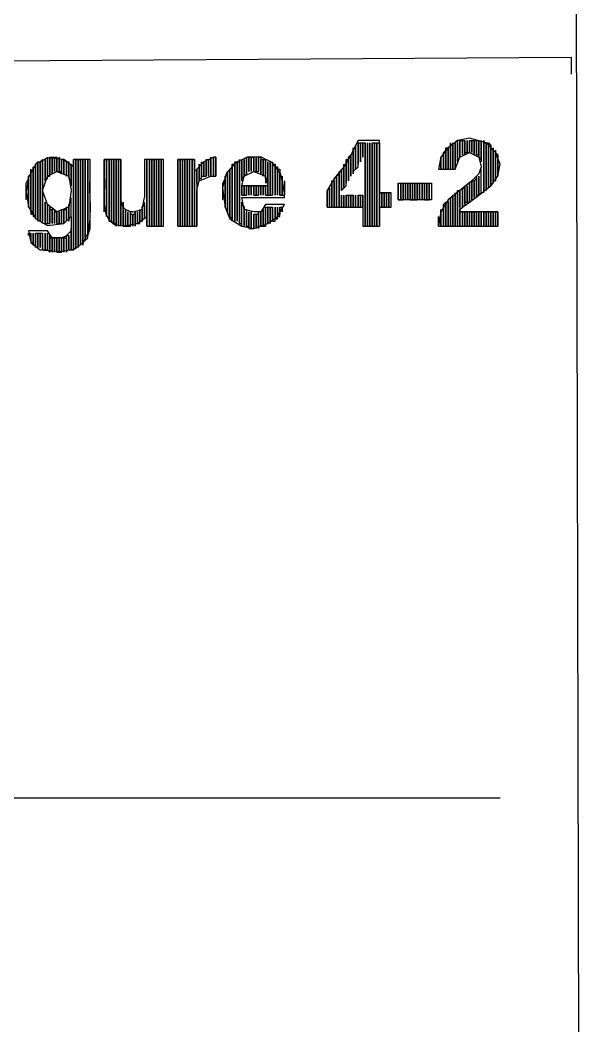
# Model space of a CAD drawing. Header units: metres. Extents: x 45 to 1207, y 17 to 774.
# Drawn here: x 1150 to 1206.7, y 118.8 to 220.5 of the extents above; entities that cross this region are included whole.
import ezdxf

# ---------------------------------------------------------------- set-up
doc = ezdxf.new("R2010")
doc.units = ezdxf.units.M

msp = doc.modelspace()

# ---------------------------------------------------------------- linework, layer by layer
for p, q in [((1206.72, 17.04), (1205.04, 773.04)), ((1206.72, 17.04), (1205.04, 773.04)), ((1205.76, 216.72), (936.72, 215.04)), ((1205.76, 216.72), (936.72, 215.04)), ((1205.76, 215.04), (1205.76, 216.72)), ((1195.44, 208.56), (1194.24, 208.32)), ((1197.12, 208.08), (1195.44, 208.56)), ((1184.16, 208.32), (1183.44, 206.88)), ((1183.68, 204.96), (1183.68, 207.6)), ((1183.68, 207.6), (1183.68, 205.2)), ((1183.92, 205.44), (1183.92, 207.84)), ((1183.92, 207.84), (1183.92, 205.44)), ((1186.32, 208.32), (1184.16, 208.32)), ((1184.16, 205.68), (1184.16, 208.08)), ((1184.16, 208.08), (1184.16, 205.92)), ((1184.16, 205.92), (1184.16, 208.08)), ((1184.16, 208.08), (1184.4, 208.08)), ((1184.4, 208.08), (1184.4, 206.16)), ((1184.4, 206.16), (1184.4, 208.08)), ((1184.4, 208.08), (1184.64, 208.08)), ((1184.64, 208.08), (1184.64, 206.64)), ((1184.64, 206.64), (1184.64, 208.08)), ((1184.64, 208.08), (1184.88, 208.08)), ((1184.88, 208.08), (1184.88, 199.68)), ((1184.88, 199.68), (1184.88, 208.08)), ((1184.88, 208.08), (1184.88, 199.68)), ((1185.12, 199.68), (1185.12, 208.08)), ((1185.12, 208.08), (1185.12, 199.68)), ((1185.36, 199.68), (1185.36, 208.08)), ((1185.36, 208.08), (1185.36, 199.68)), ((1185.6, 199.68), (1185.6, 208.08)), ((1185.6, 208.08), (1185.6, 199.68)), ((1185.6, 199.68), (1185.6, 208.08)), ((1185.6, 208.08), (1185.84, 208.08)), ((1185.84, 208.08), (1185.84, 199.68)), ((1185.84, 199.68), (1185.84, 208.08)), ((1185.84, 208.08), (1186.08, 208.08)), ((1186.08, 208.08), (1186.08, 199.68)), ((1186.08, 199.68), (1186.08, 208.08)), ((1186.08, 208.08), (1186.32, 208.08)), ((1186.32, 203.04), (1186.32, 208.32)), ((1186.32, 208.08), (1186.32, 199.68)), ((1186.32, 199.68), (1186.32, 208.08)), ((1193.28, 207.6), (1192.56, 206.64)), ((1193.04, 205.44), (1193.04, 207.6)), ((1193.04, 207.6), (1193.28, 207.6)), ((1194.24, 208.32), (1193.28, 207.6)), ((1193.28, 207.6), (1193.52, 207.84)), ((1193.28, 207.6), (1193.28, 205.44)), ((1193.28, 205.44), (1193.28, 207.6)), ((1193.52, 205.44), (1193.52, 208.08)), ((1193.52, 208.08), (1193.52, 205.44)), ((1193.52, 207.84), (1193.52, 205.44)), ((1193.76, 205.44), (1193.76, 208.08)), ((1193.76, 208.08), (1193.76, 205.44)), ((1194, 205.44), (1194, 208.08)), ((1194, 208.08), (1194, 205.44)), ((1194.24, 206.4), (1194.24, 208.32)), ((1194.24, 208.32), (1194.48, 208.32)), ((1194.24, 206.16), (1194.24, 208.08)), ((1194.24, 208.08), (1194.24, 206.4)), ((1194.48, 208.32), (1194.48, 206.64)), ((1194.48, 206.64), (1194.48, 208.32)), ((1194.48, 208.32), (1194.72, 208.32)), ((1194.72, 208.32), (1194.72, 206.88)), ((1194.72, 206.88), (1194.72, 208.32)), ((1194.72, 208.32), (1194.96, 208.32)), ((1194.96, 208.32), (1194.96, 206.88)), ((1194.96, 206.88), (1194.96, 208.32)), ((1194.96, 208.32), (1194.96, 207.12)), ((1195.2, 207.12), (1195.2, 208.32)), ((1195.2, 208.32), (1195.2, 207.12)), ((1195.44, 207.12), (1195.44, 208.32)), ((1195.44, 208.32), (1195.44, 207.12)), ((1195.44, 207.12), (1195.44, 208.32)), ((1195.44, 208.32), (1195.68, 208.32)), ((1195.68, 208.32), (1195.68, 207.12)), ((1195.68, 207.12), (1195.68, 208.32)), ((1195.68, 208.32), (1195.92, 208.32)), ((1195.92, 208.32), (1195.92, 206.88)), ((1195.92, 206.88), (1195.92, 208.32)), ((1195.92, 208.32), (1196.16, 208.32)), ((1196.16, 208.32), (1196.16, 206.88)), ((1196.16, 206.88), (1196.16, 208.32)), ((1196.16, 208.32), (1196.16, 206.88)), ((1196.4, 206.88), (1196.4, 208.32)), ((1196.4, 208.32), (1196.4, 206.64)), ((1196.64, 206.4), (1196.64, 208.32)), ((1196.64, 208.32), (1196.64, 206.16)), ((1196.88, 203.04), (1196.88, 208.32)), ((1196.88, 208.32), (1196.88, 203.28)), ((1196.88, 203.28), (1196.88, 208.08)), ((1196.88, 208.08), (1197.12, 208.08)), ((1197.12, 208.08), (1197.12, 203.28)), ((1197.12, 203.28), (1197.12, 208.08)), ((1197.12, 208.08), (1197.36, 208.08)), ((1198.08, 207.12), (1197.12, 208.08)), ((1197.36, 208.08), (1197.36, 203.52)), ((1197.36, 203.52), (1197.36, 208.08)), ((1197.36, 208.08), (1197.6, 207.84)), ((1197.6, 207.84), (1197.6, 203.76)), ((1197.6, 203.76), (1197.6, 207.84)), ((1197.6, 207.84), (1197.6, 203.76)), ((1197.84, 204), (1197.84, 207.6)), ((1197.84, 207.6), (1197.84, 204.24)), ((1152.72, 204.48), (1152.72, 206.64)), ((1152.72, 206.64), (1152.72, 204.72)), ((1152.96, 204.72), (1152.96, 206.64)), ((1152.96, 206.64), (1152.96, 204.96)), ((1152.96, 204.96), (1152.96, 206.64)), ((1152.96, 206.64), (1153.2, 206.64)), ((1153.2, 206.64), (1153.2, 204.96)), ((1153.2, 204.96), (1153.2, 206.64)), ((1153.2, 206.64), (1153.44, 206.64)), ((1153.44, 206.64), (1153.44, 205.2)), ((1153.44, 205.2), (1153.44, 206.64)), ((1153.44, 206.64), (1153.68, 206.64)), ((1153.68, 206.64), (1153.68, 205.2)), ((1153.68, 205.2), (1153.68, 206.64)), ((1153.68, 206.64), (1153.68, 205.2)), ((1153.92, 205.2), (1153.92, 206.64)), ((1153.92, 206.64), (1153.92, 205.2)), ((1169.52, 206.64), (1168.56, 206.16)), ((1169.28, 204.72), (1169.28, 206.64)), ((1169.28, 206.64), (1169.28, 204.72)), ((1169.52, 204.72), (1169.52, 206.64)), ((1169.52, 206.64), (1169.52, 204.72)), ((1169.76, 206.64), (1169.52, 206.64)), ((1169.76, 204.72), (1169.76, 206.64)), ((1169.76, 206.64), (1169.76, 204.72)), ((1169.76, 204.72), (1169.76, 206.64)), ((1172.88, 204.96), (1172.88, 206.64)), ((1172.88, 206.64), (1172.88, 204.96)), ((1172.88, 204.96), (1172.88, 206.64)), ((1172.88, 206.64), (1173.12, 206.64)), ((1173.12, 206.64), (1173.12, 205.2)), ((1173.12, 205.2), (1173.12, 206.64)), ((1173.12, 206.64), (1173.36, 206.64)), ((1173.36, 206.64), (1173.36, 205.2)), ((1173.36, 205.2), (1173.36, 206.64)), ((1173.36, 206.64), (1173.6, 206.64)), ((1173.6, 206.64), (1173.6, 205.2)), ((1173.6, 205.2), (1173.6, 206.64)), ((1173.6, 206.64), (1173.6, 205.2)), ((1173.84, 205.2), (1173.84, 206.64)), ((1173.84, 206.64), (1173.84, 205.2)), ((1174.08, 205.2), (1174.08, 206.64)), ((1174.08, 206.64), (1174.08, 205.2)), ((1174.08, 205.2), (1174.08, 206.64)), ((1174.08, 206.64), (1174.32, 206.64)), ((1174.32, 206.64), (1174.32, 204.96)), ((1183.44, 206.88), (1182.72, 205.68)), ((1183.2, 206.64), (1183.44, 206.88)), ((1183.2, 204.24), (1183.2, 206.64)), ((1183.44, 206.88), (1183.68, 207.12)), ((1183.44, 206.88), (1183.44, 204.72)), ((1183.44, 204.72), (1183.44, 206.88)), ((1183.68, 207.12), (1183.68, 204.96)), ((1192.56, 206.64), (1192.32, 205.44)), ((1192.56, 205.44), (1192.56, 206.64)), ((1192.56, 206.64), (1192.56, 205.44)), ((1192.8, 207.12), (1193.04, 207.36)), ((1192.8, 205.44), (1192.8, 207.12)), ((1192.8, 207.12), (1192.8, 205.44)), ((1192.8, 205.44), (1192.8, 207.12)), ((1193.04, 207.36), (1193.04, 205.44)), ((1194, 205.44), (1194.48, 206.64)), ((1194.48, 206.64), (1195.44, 207.12)), ((1194.96, 207.12), (1195.2, 207.12)), ((1195.2, 207.12), (1195.44, 207.12)), ((1195.44, 207.12), (1196.4, 206.64)), ((1196.16, 206.88), (1196.4, 206.88)), ((1196.4, 206.64), (1196.64, 206.4)), ((1196.4, 206.64), (1196.64, 205.68)), ((1198.08, 204.24), (1198.08, 207.36)), ((1198.08, 207.36), (1198.08, 204.24)), ((1198.08, 204.24), (1198.08, 207.12)), ((1198.08, 207.12), (1198.32, 206.88)), ((1198.56, 205.92), (1198.08, 207.12)), ((1198.32, 206.88), (1198.32, 204.72)), ((1151.28, 200.88), (1151.28, 205.68)), ((1151.28, 205.68), (1151.28, 200.64)), ((1151.52, 205.92), (1151.76, 206.16)), ((1151.52, 200.64), (1151.52, 205.92)), ((1151.52, 205.92), (1151.52, 200.4)), ((1151.52, 200.4), (1151.52, 205.92)), ((1151.76, 206.16), (1151.76, 200.16)), ((1151.76, 200.16), (1151.76, 206.16)), ((1151.76, 206.16), (1152, 206.16)), ((1152, 206.16), (1152.24, 206.4)), ((1152, 206.16), (1152, 200.16)), ((1152, 200.16), (1152, 206.16)), ((1152.24, 206.4), (1152.24, 200.16)), ((1152.24, 200.16), (1152.24, 206.4)), ((1152.24, 206.4), (1152.24, 203.52)), ((1152.48, 204.24), (1152.48, 206.4)), ((1152.48, 206.4), (1152.48, 204.24)), ((1154.16, 205.2), (1154.16, 206.4)), ((1154.16, 206.4), (1154.16, 204.96)), ((1154.16, 204.96), (1154.16, 206.4)), ((1154.16, 206.4), (1154.4, 206.4)), ((1154.4, 206.4), (1154.4, 204.96)), ((1154.4, 204.96), (1154.4, 206.4)), ((1154.4, 206.4), (1154.64, 206.16)), ((1155.36, 205.68), (1154.4, 206.4)), ((1154.64, 206.16), (1154.64, 204.72)), ((1154.64, 204.72), (1154.64, 206.16)), ((1154.64, 206.16), (1154.88, 206.16)), ((1154.88, 206.16), (1154.88, 204.72)), ((1154.88, 204.72), (1154.88, 206.16)), ((1154.88, 206.16), (1154.88, 204.48)), ((1155.12, 204.24), (1155.12, 205.92)), ((1155.12, 205.92), (1155.12, 203.76)), ((1155.36, 197.28), (1155.36, 206.4)), ((1155.36, 206.4), (1155.36, 197.28)), ((1157.04, 206.4), (1155.36, 206.4)), ((1155.36, 206.4), (1155.36, 205.68)), ((1155.6, 197.52), (1155.6, 206.4)), ((1155.6, 206.4), (1155.6, 197.52)), ((1155.6, 197.52), (1155.6, 206.4)), ((1155.6, 206.4), (1155.84, 206.4)), ((1155.84, 206.4), (1155.84, 197.52)), ((1155.84, 197.52), (1155.84, 206.4)), ((1155.84, 206.4), (1156.08, 206.4)), ((1156.08, 206.4), (1156.08, 197.76)), ((1156.08, 197.76), (1156.08, 206.4)), ((1156.08, 206.4), (1156.32, 206.4)), ((1156.32, 206.4), (1156.32, 197.76)), ((1156.32, 197.76), (1156.32, 206.4)), ((1156.32, 206.4), (1156.32, 198)), ((1156.56, 198.24), (1156.56, 206.4)), ((1156.56, 206.4), (1156.56, 198.24)), ((1156.8, 198.48), (1156.8, 206.4)), ((1156.8, 206.4), (1156.8, 198.72)), ((1157.04, 199.44), (1157.04, 206.4)), ((1157.04, 204.96), (1157.04, 206.4)), ((1158.48, 201.12), (1158.48, 206.4)), ((1158.48, 206.4), (1158.72, 206.4)), ((1160.16, 206.4), (1158.48, 206.4)), ((1158.48, 206.4), (1158.48, 204.96)), ((1158.72, 206.4), (1158.72, 200.64)), ((1158.72, 200.64), (1158.72, 206.4)), ((1158.72, 206.4), (1158.96, 206.4)), ((1158.96, 206.4), (1158.96, 200.16)), ((1158.96, 200.16), (1158.96, 206.4)), ((1158.96, 206.4), (1158.96, 200.16)), ((1159.2, 200.16), (1159.2, 206.4)), ((1159.2, 206.4), (1159.2, 200.16)), ((1159.44, 199.92), (1159.44, 206.4)), ((1159.44, 206.4), (1159.44, 199.92)), ((1159.68, 199.92), (1159.68, 206.4)), ((1159.68, 206.4), (1159.68, 199.68)), ((1159.68, 199.68), (1159.68, 206.4)), ((1159.68, 206.4), (1159.92, 206.4)), ((1159.92, 206.4), (1159.92, 199.68)), ((1159.92, 199.68), (1159.92, 206.4)), ((1159.92, 206.4), (1160.16, 206.4)), ((1160.16, 206.4), (1160.16, 199.68)), ((1160.16, 199.68), (1160.16, 206.4)), ((1160.16, 202.32), (1160.16, 206.4)), ((1164.48, 206.4), (1162.56, 206.4)), ((1162.56, 206.4), (1162.56, 202.56)), ((1162.8, 199.68), (1162.8, 206.4)), ((1162.8, 206.4), (1162.8, 199.68)), ((1163.04, 199.68), (1163.04, 206.4)), ((1163.04, 206.4), (1163.04, 199.68)), ((1163.04, 199.68), (1163.04, 206.4)), ((1163.04, 206.4), (1163.28, 206.4)), ((1163.28, 206.4), (1163.28, 199.68)), ((1163.28, 199.68), (1163.28, 206.4)), ((1163.28, 206.4), (1163.52, 206.4)), ((1163.52, 206.4), (1163.52, 199.68)), ((1163.52, 199.68), (1163.52, 206.4)), ((1163.52, 206.4), (1163.76, 206.4)), ((1163.76, 206.4), (1163.76, 199.68)), ((1163.76, 199.68), (1163.76, 206.4)), ((1163.76, 206.4), (1163.76, 199.68)), ((1164, 199.68), (1164, 206.4)), ((1164, 206.4), (1164, 199.68)), ((1164.24, 199.68), (1164.24, 206.4)), ((1164.24, 206.4), (1164.24, 199.68)), ((1164.24, 199.68), (1164.24, 206.4)), ((1164.48, 199.68), (1164.48, 206.4)), ((1165.92, 199.68), (1165.92, 206.4)), ((1165.92, 206.4), (1166.16, 206.4)), ((1167.6, 206.4), (1165.92, 206.4)), ((1165.92, 206.4), (1165.92, 199.68)), ((1166.16, 206.4), (1166.16, 199.68)), ((1166.16, 199.68), (1166.16, 206.4)), ((1166.16, 206.4), (1166.4, 206.4)), ((1166.4, 206.4), (1166.4, 199.68)), ((1166.4, 199.68), (1166.4, 206.4)), ((1166.4, 206.4), (1166.64, 206.4)), ((1166.64, 206.4), (1166.64, 199.68)), ((1166.64, 199.68), (1166.64, 206.4)), ((1166.64, 206.4), (1166.64, 199.68)), ((1166.88, 199.68), (1166.88, 206.4)), ((1166.88, 206.4), (1166.88, 199.68)), ((1167.12, 199.68), (1167.12, 206.4)), ((1167.12, 206.4), (1167.12, 199.68)), ((1167.36, 199.68), (1167.36, 206.4)), ((1167.36, 206.4), (1167.36, 199.68)), ((1167.36, 199.68), (1167.36, 206.4)), ((1167.36, 206.4), (1167.6, 206.4)), ((1167.6, 206.4), (1167.6, 199.68)), ((1167.6, 205.2), (1167.6, 206.4)), ((1168.56, 206.16), (1167.6, 205.2)), ((1167.84, 205.44), (1168.08, 205.68)), ((1168.08, 204.24), (1168.08, 205.92)), ((1168.08, 205.92), (1168.08, 204.48)), ((1168.08, 205.68), (1168.08, 204.24)), ((1168.32, 204.48), (1168.32, 206.16)), ((1168.32, 206.16), (1168.32, 204.72)), ((1168.56, 204.72), (1168.56, 206.16)), ((1168.56, 206.16), (1168.56, 204.72)), ((1168.8, 204.72), (1168.8, 206.4)), ((1168.8, 206.4), (1168.8, 204.72)), ((1168.8, 204.72), (1168.8, 206.4)), ((1168.8, 206.4), (1169.04, 206.4)), ((1169.04, 206.4), (1169.04, 204.72)), ((1169.04, 204.72), (1169.04, 206.4)), ((1169.04, 206.4), (1169.28, 206.4)), ((1169.28, 206.4), (1169.28, 204.72)), ((1171.44, 200.16), (1171.44, 205.92)), ((1171.44, 205.92), (1171.68, 205.92)), ((1171.44, 200.4), (1171.44, 205.68)), ((1171.44, 205.68), (1171.44, 200.16)), ((1171.68, 200.16), (1171.68, 206.16)), ((1171.68, 206.16), (1171.92, 206.16)), ((1171.68, 205.92), (1171.68, 200.16)), ((1171.92, 206.16), (1171.92, 200.16)), ((1171.92, 200.16), (1171.92, 206.16)), ((1171.92, 206.16), (1172.16, 206.16)), ((1172.16, 199.92), (1172.16, 206.4)), ((1172.16, 206.4), (1172.16, 199.92)), ((1172.16, 206.16), (1172.16, 199.92)), ((1172.4, 204.24), (1172.4, 206.4)), ((1172.4, 206.4), (1172.4, 204.48)), ((1172.64, 204.72), (1172.64, 206.4)), ((1172.64, 206.4), (1172.64, 204.72)), ((1174.32, 204.96), (1174.32, 206.4)), ((1174.32, 206.4), (1174.56, 206.4)), ((1174.56, 206.4), (1174.56, 204.72)), ((1174.56, 204.72), (1174.56, 206.4)), ((1174.56, 206.4), (1174.8, 206.4)), ((1174.8, 206.4), (1174.8, 204.48)), ((1174.8, 204.48), (1174.8, 206.4)), ((1174.8, 206.4), (1174.8, 204)), ((1175.04, 202.8), (1175.04, 206.16)), ((1175.04, 206.16), (1175.04, 202.8)), ((1175.28, 202.8), (1175.28, 206.16)), ((1175.28, 206.16), (1175.28, 202.8)), ((1175.52, 202.8), (1175.52, 206.16)), ((1175.52, 206.16), (1175.52, 202.8)), ((1175.52, 202.8), (1175.52, 205.92)), ((1175.52, 205.92), (1175.76, 205.92)), ((1175.76, 205.92), (1175.76, 202.8)), ((1175.76, 202.8), (1175.76, 205.68)), ((1175.76, 205.68), (1176, 205.68)), ((1176, 205.68), (1176, 202.8)), ((1182.72, 205.68), (1181.76, 204.48)), ((1182.72, 203.52), (1182.72, 205.92)), ((1182.72, 205.92), (1182.72, 203.52)), ((1182.96, 204), (1182.96, 206.4)), ((1182.96, 206.4), (1183.2, 206.4)), ((1182.96, 203.76), (1182.96, 206.16)), ((1182.96, 206.16), (1182.96, 204)), ((1183.2, 206.4), (1183.2, 204.24)), ((1183.92, 205.44), (1184.16, 205.68)), ((1196.64, 205.68), (1196.4, 204.96)), ((1198.32, 204.72), (1198.32, 206.4)), ((1198.32, 204.72), (1198.56, 205.92)), ((1150.8, 204.72), (1151.04, 204.96)), ((1150.8, 201.6), (1150.8, 204.72)), ((1151.04, 201.12), (1151.04, 205.44)), ((1151.04, 205.44), (1151.04, 200.88)), ((1151.04, 204.96), (1151.04, 201.12)), ((1152.24, 203.28), (1152.72, 204.72)), ((1152.72, 204.72), (1153.68, 205.2)), ((1152.72, 204.72), (1152.96, 204.72)), ((1153.68, 205.2), (1153.92, 205.2)), ((1153.68, 205.2), (1154.88, 204.72)), ((1153.92, 205.2), (1154.16, 205.2)), ((1154.88, 204.72), (1155.12, 203.28)), ((1167.6, 205.2), (1167.84, 205.44)), ((1167.6, 199.68), (1167.6, 205.2)), ((1167.84, 205.44), (1167.84, 199.68)), ((1167.84, 204), (1167.84, 205.44)), ((1168.08, 204.24), (1169.28, 204.72)), ((1168.32, 204.72), (1168.56, 204.72)), ((1168.56, 204.72), (1168.8, 204.72)), ((1169.28, 204.72), (1169.52, 204.72)), ((1169.28, 204.72), (1169.76, 204.72)), ((1169.52, 204.72), (1169.76, 204.72)), ((1170.72, 204.72), (1170.96, 204.96)), ((1170.72, 201.6), (1170.72, 204.72)), ((1170.96, 201.12), (1170.96, 205.2)), ((1170.96, 205.2), (1170.96, 200.88)), ((1170.96, 204.96), (1170.96, 201.12)), ((1171.2, 200.88), (1171.2, 205.44)), ((1171.2, 205.44), (1171.2, 200.64)), ((1172.4, 204.48), (1172.64, 204.72)), ((1172.4, 203.76), (1172.64, 204.72)), ((1172.64, 204.72), (1173.6, 205.2)), ((1172.64, 204.72), (1172.88, 204.96)), ((1173.6, 205.2), (1173.84, 205.2)), ((1173.6, 205.2), (1174.8, 204.72)), ((1173.84, 205.2), (1174.08, 205.2)), ((1174.8, 204.72), (1175.04, 203.76)), ((1176, 202.8), (1176, 205.44)), ((1176, 205.44), (1176.24, 205.44)), ((1176.24, 205.44), (1176.24, 202.8)), ((1176.24, 202.8), (1176.24, 205.2)), ((1176.24, 205.2), (1176.24, 202.8)), ((1176.48, 202.8), (1176.48, 204.72)), ((1176.48, 204.72), (1176.48, 202.8)), ((1181.76, 204.48), (1182, 204.72)), ((1182, 204.72), (1182.24, 204.96)), ((1182, 204.72), (1182, 201.6)), ((1182, 201.6), (1182, 204.72)), ((1182.24, 201.6), (1182.24, 205.2)), ((1182.24, 205.2), (1182.24, 201.6)), ((1182.24, 204.96), (1182.24, 201.6)), ((1182.48, 203.28), (1182.48, 205.44)), ((1182.48, 205.44), (1182.48, 203.28)), ((1183.68, 205.2), (1183.92, 205.44)), ((1192.32, 205.44), (1194, 205.44)), ((1192.56, 205.44), (1192.8, 205.44)), ((1193.52, 205.44), (1193.76, 205.44)), ((1193.76, 205.44), (1194, 205.44)), ((1196.4, 204.96), (1195.68, 204.24)), ((1196.16, 202.56), (1196.16, 204.72)), ((1196.16, 204.72), (1196.16, 202.8)), ((1196.4, 202.8), (1196.4, 204.72)), ((1196.4, 204.72), (1196.4, 202.8)), ((1196.64, 203.04), (1196.64, 205.44)), ((1196.64, 203.04), (1196.64, 204.96)), ((1197.6, 203.76), (1198.32, 204.72)), ((1150.56, 204), (1150.8, 204.48)), ((1150.56, 202.32), (1150.56, 204)), ((1150.8, 204.48), (1150.8, 201.6)), ((1152.48, 204.24), (1152.72, 204.48)), ((1154.88, 204.48), (1155.12, 204.24)), ((1167.84, 203.28), (1168.08, 204.24)), ((1168.08, 204.48), (1168.32, 204.48)), ((1170.48, 204), (1170.72, 204.48)), ((1170.48, 202.32), (1170.48, 204)), ((1170.72, 204.48), (1170.72, 201.6)), ((1172.4, 202.8), (1172.4, 203.76)), ((1172.4, 203.76), (1172.4, 202.8)), ((1175.04, 203.76), (1172.4, 203.76)), ((1172.64, 202.8), (1172.64, 203.76)), ((1172.64, 203.76), (1172.64, 202.8)), ((1172.88, 202.8), (1172.88, 203.76)), ((1172.88, 203.76), (1172.88, 202.8)), ((1172.88, 202.8), (1172.88, 203.76)), ((1172.88, 203.76), (1173.12, 203.76)), ((1173.12, 203.76), (1173.12, 202.8)), ((1173.12, 202.8), (1173.12, 203.76)), ((1173.12, 203.76), (1173.36, 203.76)), ((1173.36, 203.76), (1173.36, 202.8)), ((1173.36, 202.8), (1173.36, 203.76)), ((1173.36, 203.76), (1173.6, 203.76)), ((1173.6, 203.76), (1173.6, 202.8)), ((1173.6, 202.8), (1173.6, 203.76)), ((1173.6, 203.76), (1173.6, 202.8)), ((1173.84, 202.8), (1173.84, 203.76)), ((1173.84, 203.76), (1173.84, 202.8)), ((1174.08, 202.8), (1174.08, 203.76)), ((1174.08, 203.76), (1174.08, 202.8)), ((1174.08, 202.8), (1174.08, 203.76)), ((1174.08, 203.76), (1174.32, 203.76)), ((1174.32, 203.76), (1174.32, 202.8)), ((1174.32, 202.8), (1174.32, 203.76)), ((1174.32, 203.76), (1174.56, 203.76)), ((1174.56, 203.76), (1174.56, 202.8)), ((1174.56, 202.8), (1174.56, 203.76)), ((1174.56, 203.76), (1174.8, 203.76)), ((1174.8, 203.76), (1174.8, 202.8)), ((1174.8, 202.8), (1174.8, 203.76)), ((1174.8, 203.76), (1174.8, 202.8)), ((1176.72, 202.8), (1176.72, 204.24)), ((1176.72, 204.24), (1176.72, 202.8)), ((1181.76, 204.48), (1181.04, 203.28)), ((1181.28, 201.6), (1181.28, 203.52)), ((1181.28, 203.52), (1181.28, 201.6)), ((1181.52, 201.6), (1181.52, 204.24)), ((1181.52, 204.24), (1181.76, 204.24)), ((1181.52, 201.6), (1181.52, 204)), ((1181.52, 204), (1181.52, 201.6)), ((1181.76, 201.6), (1181.76, 204.48)), ((1181.76, 204.24), (1181.76, 201.6)), ((1182.48, 203.28), (1182.72, 203.52)), ((1182.72, 203.52), (1182.96, 203.76)), ((1188.24, 202.32), (1188.24, 204)), ((1188.24, 204), (1188.24, 202.32)), ((1188.48, 202.32), (1188.48, 204)), ((1188.48, 204), (1188.48, 202.32)), ((1188.72, 202.32), (1188.72, 204)), ((1188.72, 204), (1188.72, 202.32)), ((1188.72, 202.32), (1188.72, 204)), ((1188.72, 204), (1188.96, 204)), ((1188.96, 204), (1188.96, 202.32)), ((1188.96, 202.32), (1188.96, 204)), ((1188.96, 204), (1189.2, 204)), ((1189.2, 204), (1189.2, 202.32)), ((1189.2, 202.32), (1189.2, 204)), ((1189.2, 204), (1189.44, 204)), ((1189.44, 204), (1189.44, 202.32)), ((1189.44, 202.32), (1189.44, 204)), ((1189.44, 204), (1189.44, 202.32)), ((1189.68, 202.32), (1189.68, 204)), ((1189.68, 204), (1189.68, 202.32)), ((1189.92, 202.32), (1189.92, 204)), ((1189.92, 204), (1189.92, 202.32)), ((1190.16, 202.32), (1190.16, 204)), ((1190.16, 204), (1190.16, 202.32)), ((1190.16, 202.32), (1190.16, 204)), ((1190.16, 204), (1190.4, 204)), ((1190.4, 204), (1190.4, 202.32)), ((1190.4, 202.32), (1190.4, 204)), ((1190.4, 204), (1190.64, 204)), ((1190.64, 204), (1190.64, 202.32)), ((1190.64, 202.32), (1190.64, 204)), ((1190.64, 204), (1190.88, 204)), ((1190.88, 204), (1190.88, 202.32)), ((1190.88, 202.32), (1190.88, 204)), ((1190.88, 204), (1190.88, 202.32)), ((1191.12, 202.32), (1191.12, 204)), ((1191.12, 204), (1191.12, 202.32)), ((1191.36, 202.32), (1191.36, 204)), ((1191.36, 204), (1191.36, 202.32)), ((1191.36, 202.32), (1191.36, 204)), ((1191.36, 204), (1191.6, 204)), ((1191.6, 204), (1191.6, 202.32)), ((1195.68, 204.24), (1193.28, 202.32)), ((1194.48, 203.28), (1194.72, 203.52)), ((1194.72, 203.52), (1194.72, 201.6)), ((1194.72, 201.6), (1194.72, 203.52)), ((1194.72, 203.52), (1194.96, 203.52)), ((1194.96, 201.84), (1194.96, 203.76)), ((1194.96, 203.76), (1194.96, 202.08)), ((1194.96, 203.52), (1194.96, 201.84)), ((1195.2, 202.08), (1195.2, 203.76)), ((1195.2, 203.76), (1195.2, 202.08)), ((1195.44, 204), (1195.68, 204.24)), ((1195.44, 202.08), (1195.44, 204)), ((1195.44, 204), (1195.44, 202.08)), ((1195.44, 202.08), (1195.44, 204)), ((1195.68, 204.24), (1195.68, 202.32)), ((1195.68, 202.32), (1195.68, 204.24)), ((1195.68, 204.24), (1195.92, 204.24)), ((1195.92, 204.24), (1196.16, 204.48)), ((1195.92, 204.24), (1195.92, 202.56)), ((1195.92, 202.56), (1195.92, 204.24)), ((1196.16, 204.48), (1196.16, 202.56)), ((1196.4, 202.8), (1197.6, 203.76)), ((1197.6, 203.76), (1197.84, 204)), ((1197.84, 204.24), (1198.08, 204.24)), ((1152.72, 201.84), (1152.24, 203.28)), ((1152.24, 199.92), (1152.24, 202.8)), ((1155.12, 203.28), (1154.88, 201.6)), ((1155.12, 200.64), (1155.12, 202.56)), ((1162.32, 201.36), (1162.56, 202.56)), ((1167.84, 199.68), (1167.84, 203.28)), ((1172.4, 202.8), (1172.64, 202.8)), ((1172.64, 201.36), (1172.4, 202.56)), ((1172.4, 202.56), (1176.72, 202.56)), ((1172.64, 202.8), (1172.88, 202.8)), ((1173.6, 202.8), (1173.84, 202.8)), ((1173.84, 202.8), (1174.08, 202.8)), ((1174.8, 202.8), (1175.04, 202.8)), ((1175.04, 202.8), (1175.28, 202.8)), ((1175.28, 202.8), (1175.52, 202.8)), ((1176.24, 202.8), (1176.48, 202.8)), ((1176.48, 202.8), (1176.72, 202.8)), ((1176.72, 202.56), (1176.72, 203.04)), ((1181.04, 201.6), (1181.04, 203.28)), ((1181.04, 203.28), (1181.04, 201.6)), ((1181.04, 203.28), (1181.04, 201.6)), ((1182.48, 201.6), (1182.48, 202.8)), ((1182.48, 202.8), (1182.48, 201.6)), ((1182.72, 201.6), (1182.72, 202.8)), ((1182.72, 202.8), (1182.72, 201.6)), ((1182.96, 201.6), (1182.96, 202.8)), ((1182.96, 202.8), (1182.96, 201.6)), ((1182.96, 201.6), (1182.96, 202.8)), ((1182.96, 202.8), (1183.2, 202.8)), ((1183.2, 202.8), (1183.2, 201.6)), ((1183.2, 201.6), (1183.2, 202.8)), ((1183.2, 202.8), (1183.44, 202.8)), ((1183.44, 202.8), (1183.44, 201.6)), ((1183.44, 201.6), (1183.44, 202.8)), ((1183.44, 202.8), (1183.68, 202.8)), ((1183.68, 202.8), (1183.68, 201.6)), ((1183.68, 201.6), (1183.68, 202.8)), ((1183.68, 202.8), (1183.68, 201.6)), ((1183.92, 201.6), (1183.92, 202.8)), ((1183.92, 202.8), (1183.92, 201.6)), ((1184.16, 201.6), (1184.16, 202.8)), ((1184.16, 202.8), (1184.16, 201.6)), ((1184.16, 201.6), (1184.16, 202.8)), ((1184.16, 202.8), (1184.4, 202.8)), ((1184.4, 202.8), (1184.4, 201.6)), ((1184.4, 201.6), (1184.4, 202.8)), ((1184.4, 202.8), (1184.64, 202.8)), ((1184.64, 202.8), (1184.64, 201.6)), ((1184.64, 201.6), (1184.64, 202.8)), ((1186.32, 201.6), (1186.32, 203.04)), ((1186.32, 203.04), (1186.56, 203.04)), ((1187.52, 203.04), (1186.32, 203.04)), ((1186.56, 203.04), (1186.56, 201.6)), ((1186.56, 201.6), (1186.56, 203.04)), ((1186.56, 203.04), (1186.8, 203.04)), ((1186.8, 203.04), (1186.8, 201.6)), ((1186.8, 201.6), (1186.8, 203.04)), ((1186.8, 203.04), (1187.04, 203.04)), ((1187.04, 203.04), (1187.04, 201.6)), ((1187.04, 201.6), (1187.04, 203.04)), ((1187.04, 203.04), (1187.04, 201.6)), ((1187.28, 201.6), (1187.28, 203.04)), ((1187.28, 203.04), (1187.28, 201.6)), ((1187.52, 201.6), (1187.52, 203.04)), ((1193.28, 202.32), (1193.52, 202.56)), ((1193.52, 202.56), (1193.52, 199.68)), ((1193.52, 199.68), (1193.52, 202.56)), ((1193.52, 202.56), (1193.52, 199.68)), ((1193.76, 199.68), (1193.76, 202.8)), ((1193.76, 202.8), (1193.76, 199.68)), ((1194, 199.68), (1194, 203.04)), ((1194, 203.04), (1194, 199.68)), ((1194.24, 199.68), (1194.24, 203.28)), ((1194.24, 203.28), (1194.48, 203.28)), ((1194.24, 199.68), (1194.24, 203.04)), ((1194.24, 203.04), (1194.24, 199.68)), ((1194.48, 203.28), (1194.48, 199.68)), ((1194.48, 201.6), (1194.48, 203.28)), ((1195.44, 202.08), (1196.4, 202.8)), ((1196.16, 202.8), (1196.4, 202.8)), ((1196.4, 202.8), (1196.64, 203.04)), ((1152.48, 199.92), (1152.48, 202.08)), ((1152.48, 202.08), (1152.48, 199.92)), ((1152.72, 199.92), (1152.72, 201.84)), ((1152.72, 201.84), (1152.72, 199.92)), ((1153.68, 201.12), (1152.72, 201.84)), ((1152.96, 199.92), (1152.96, 201.6)), ((1152.96, 201.6), (1152.96, 199.92)), ((1154.88, 201.6), (1153.68, 201.12)), ((1154.64, 200.16), (1154.64, 201.6)), ((1154.64, 201.6), (1154.88, 201.6)), ((1154.88, 200.16), (1154.88, 201.84)), ((1154.88, 201.84), (1154.88, 200.4)), ((1154.88, 201.6), (1154.88, 200.16)), ((1155.12, 200.64), (1155.12, 202.08)), ((1160.4, 201.6), (1160.16, 202.32)), ((1160.4, 202.08), (1160.4, 199.68)), ((1160.4, 199.68), (1160.4, 201.6)), ((1160.4, 201.6), (1160.4, 199.68)), ((1160.64, 201.36), (1160.4, 201.6)), ((1162.32, 201.6), (1162.56, 201.84)), ((1162.32, 200.16), (1162.32, 201.6)), ((1162.56, 200.4), (1162.56, 202.08)), ((1162.56, 201.84), (1162.56, 200.4)), ((1170.72, 201.6), (1171.2, 200.4)), ((1172.4, 199.92), (1172.4, 202.08)), ((1172.4, 199.68), (1172.4, 201.84)), ((1172.4, 201.84), (1172.64, 201.6)), ((1172.64, 201.6), (1172.64, 199.68)), ((1174.8, 201.84), (1174.32, 201.12)), ((1176.72, 201.84), (1174.8, 201.84)), ((1174.8, 199.68), (1174.8, 201.6)), ((1174.8, 201.6), (1174.8, 199.68)), ((1174.8, 199.68), (1174.8, 201.6)), ((1174.8, 201.6), (1175.04, 201.6)), ((1175.04, 201.6), (1175.04, 199.92)), ((1175.04, 199.92), (1175.04, 201.6)), ((1175.04, 201.6), (1175.28, 201.6)), ((1175.28, 201.6), (1175.28, 199.92)), ((1175.28, 199.92), (1175.28, 201.6)), ((1175.28, 201.6), (1175.52, 201.6)), ((1175.52, 201.6), (1175.52, 200.16)), ((1175.52, 200.16), (1175.52, 201.6)), ((1175.52, 201.6), (1175.52, 200.16)), ((1175.76, 200.16), (1175.76, 201.6)), ((1175.76, 201.6), (1175.76, 200.4)), ((1176, 200.64), (1176.72, 201.84)), ((1176, 200.4), (1176, 201.6)), ((1176, 201.6), (1176, 200.64)), ((1176.24, 200.64), (1176.24, 201.6)), ((1176.24, 201.6), (1176.24, 200.88)), ((1176.24, 200.88), (1176.24, 201.6)), ((1176.24, 201.6), (1176.48, 201.6)), ((1176.48, 201.6), (1176.48, 201.12)), ((1176.48, 201.12), (1176.48, 201.6)), ((1181.04, 201.6), (1181.28, 201.6)), ((1181.04, 201.6), (1184.64, 201.6)), ((1181.28, 201.6), (1181.52, 201.6)), ((1182.24, 201.6), (1182.48, 201.6)), ((1182.48, 201.6), (1182.72, 201.6)), ((1182.72, 201.6), (1182.96, 201.6)), ((1183.68, 201.6), (1183.92, 201.6)), ((1183.92, 201.6), (1184.16, 201.6)), ((1184.64, 201.6), (1184.64, 199.68)), ((1186.32, 199.68), (1186.32, 201.6)), ((1186.32, 201.6), (1187.52, 201.6)), ((1187.04, 201.6), (1187.28, 201.6)), ((1188.24, 202.32), (1188.48, 202.32)), ((1188.48, 202.32), (1188.72, 202.32)), ((1189.44, 202.32), (1189.68, 202.32)), ((1189.68, 202.32), (1189.92, 202.32)), ((1189.92, 202.32), (1190.16, 202.32)), ((1190.88, 202.32), (1191.12, 202.32)), ((1191.12, 202.32), (1191.36, 202.32)), ((1193.28, 202.32), (1192.56, 201.12)), ((1192.8, 201.84), (1193.04, 202.08)), ((1192.8, 199.68), (1192.8, 201.84)), ((1192.8, 199.68), (1192.8, 201.6)), ((1192.8, 201.6), (1192.8, 199.68)), ((1193.04, 202.08), (1193.04, 199.68)), ((1193.04, 199.68), (1193.04, 202.08)), ((1193.04, 202.08), (1193.28, 202.08)), ((1193.28, 199.68), (1193.28, 202.32)), ((1193.28, 202.08), (1193.28, 199.68)), ((1194.48, 201.36), (1194.72, 201.6)), ((1194.72, 201.6), (1195.44, 202.08)), ((1194.96, 202.08), (1195.2, 202.08)), ((1195.2, 202.08), (1195.44, 202.08)), ((1151.04, 200.88), (1151.28, 200.88)), ((1151.28, 200.64), (1151.52, 200.64)), ((1152.96, 199.92), (1152.96, 201.36)), ((1152.96, 201.36), (1153.2, 201.36)), ((1153.2, 201.36), (1153.2, 199.92)), ((1153.2, 199.92), (1153.2, 201.36)), ((1153.2, 201.36), (1153.44, 201.36)), ((1153.44, 201.36), (1153.44, 199.92)), ((1153.44, 199.92), (1153.44, 201.12)), ((1153.44, 201.12), (1153.68, 201.12)), ((1153.68, 201.12), (1153.68, 199.92)), ((1153.68, 199.92), (1153.68, 201.12)), ((1153.68, 201.12), (1153.68, 199.92)), ((1153.92, 199.92), (1153.92, 201.12)), ((1153.92, 201.12), (1153.92, 199.92)), ((1154.16, 199.92), (1154.16, 201.36)), ((1154.16, 201.36), (1154.16, 199.92)), ((1154.16, 199.92), (1154.16, 201.36)), ((1154.16, 201.36), (1154.4, 201.36)), ((1154.4, 201.36), (1154.4, 199.92)), ((1154.4, 199.92), (1154.4, 201.36)), ((1154.4, 201.36), (1154.64, 201.36)), ((1154.4, 199.92), (1155.12, 200.64)), ((1154.64, 201.36), (1154.64, 200.16)), ((1154.88, 200.4), (1155.12, 200.64)), ((1155.12, 200.64), (1155.12, 199.2)), ((1160.64, 199.68), (1160.64, 201.36)), ((1160.64, 201.36), (1160.64, 199.68)), ((1161.12, 201.12), (1160.64, 201.36)), ((1160.88, 199.68), (1160.88, 201.12)), ((1160.88, 201.12), (1160.88, 199.68)), ((1161.12, 199.68), (1161.12, 201.12)), ((1161.12, 201.12), (1161.12, 199.68)), ((1161.36, 201.12), (1161.12, 201.12)), ((1161.12, 199.68), (1161.12, 200.88)), ((1161.12, 200.88), (1161.36, 200.88)), ((1161.36, 201.12), (1162.32, 201.36)), ((1161.36, 200.88), (1161.36, 199.68)), ((1161.36, 199.68), (1161.36, 200.88)), ((1161.36, 200.88), (1161.6, 200.88)), ((1161.6, 199.68), (1161.6, 201.12)), ((1161.6, 201.12), (1161.6, 199.92)), ((1161.6, 200.88), (1161.6, 199.68)), ((1161.84, 199.92), (1161.84, 201.12)), ((1161.84, 201.12), (1161.84, 199.92)), ((1161.84, 199.92), (1162.8, 200.64)), ((1162.08, 199.92), (1162.08, 201.36)), ((1162.08, 201.36), (1162.08, 200.16)), ((1162.32, 200.16), (1162.32, 201.36)), ((1162.32, 201.36), (1162.32, 200.16)), ((1162.8, 200.64), (1162.8, 199.68)), ((1170.96, 200.88), (1171.2, 200.88)), ((1171.2, 200.64), (1171.44, 200.4)), ((1172.64, 199.68), (1172.64, 201.36)), ((1172.64, 201.36), (1172.88, 201.36)), ((1173.6, 201.12), (1172.64, 201.36)), ((1172.88, 201.36), (1172.88, 199.68)), ((1172.88, 199.68), (1172.88, 201.12)), ((1172.88, 201.12), (1172.88, 199.68)), ((1173.12, 199.68), (1173.12, 201.12)), ((1173.12, 201.12), (1173.12, 199.44)), ((1173.36, 199.44), (1173.36, 201.12)), ((1173.36, 201.12), (1173.36, 199.44)), ((1174.32, 201.12), (1173.6, 201.12)), ((1173.6, 199.44), (1173.6, 200.88)), ((1173.6, 200.88), (1173.6, 199.44)), ((1173.6, 199.44), (1173.6, 200.88)), ((1173.6, 200.88), (1173.84, 200.88)), ((1173.84, 200.88), (1173.84, 199.44)), ((1173.84, 199.44), (1173.84, 200.88)), ((1173.84, 200.88), (1174.08, 200.88)), ((1174.08, 199.44), (1174.08, 201.12)), ((1174.08, 201.12), (1174.08, 199.68)), ((1174.08, 200.88), (1174.08, 199.44)), ((1174.32, 199.68), (1174.32, 201.12)), ((1174.32, 201.12), (1174.32, 199.68)), ((1174.56, 199.68), (1174.56, 201.36)), ((1174.56, 201.36), (1174.56, 199.68)), ((1175.04, 199.92), (1176, 200.64)), ((1176, 200.64), (1176.24, 200.64)), ((1192.56, 201.12), (1192.32, 199.68)), ((1192.32, 199.68), (1192.32, 200.64)), ((1192.32, 200.64), (1192.32, 199.68)), ((1192.56, 199.68), (1192.56, 201.36)), ((1192.56, 201.36), (1192.56, 199.68)), ((1194.48, 201.12), (1194.48, 201.36)), ((1194.48, 199.68), (1194.48, 201.12)), ((1194.48, 201.12), (1194.72, 201.12)), ((1198.32, 201.12), (1194.48, 201.12)), ((1194.72, 201.12), (1194.72, 199.68)), ((1194.72, 199.68), (1194.72, 201.12)), ((1194.72, 201.12), (1194.96, 201.12)), ((1194.96, 201.12), (1194.96, 199.68)), ((1194.96, 199.68), (1194.96, 201.12)), ((1194.96, 201.12), (1194.96, 199.68)), ((1195.2, 199.68), (1195.2, 201.12)), ((1195.2, 201.12), (1195.2, 199.68)), ((1195.44, 199.68), (1195.44, 201.12)), ((1195.44, 201.12), (1195.44, 199.68)), ((1195.44, 199.68), (1195.44, 201.12)), ((1195.44, 201.12), (1195.68, 201.12)), ((1195.68, 201.12), (1195.68, 199.68)), ((1195.68, 199.68), (1195.68, 201.12)), ((1195.68, 201.12), (1195.92, 201.12)), ((1195.92, 201.12), (1195.92, 199.68)), ((1195.92, 199.68), (1195.92, 201.12)), ((1195.92, 201.12), (1196.16, 201.12)), ((1196.16, 201.12), (1196.16, 199.68)), ((1196.16, 199.68), (1196.16, 201.12)), ((1196.16, 201.12), (1196.16, 199.68)), ((1196.4, 199.68), (1196.4, 201.12)), ((1196.4, 201.12), (1196.4, 199.68)), ((1196.64, 199.68), (1196.64, 201.12)), ((1196.64, 201.12), (1196.64, 199.68)), ((1196.88, 199.68), (1196.88, 201.12)), ((1196.88, 201.12), (1196.88, 199.68)), ((1196.88, 199.68), (1196.88, 201.12)), ((1196.88, 201.12), (1197.12, 201.12)), ((1197.12, 201.12), (1197.12, 199.68)), ((1197.12, 199.68), (1197.12, 201.12)), ((1197.12, 201.12), (1197.36, 201.12)), ((1197.36, 201.12), (1197.36, 199.68)), ((1197.36, 199.68), (1197.36, 201.12)), ((1197.36, 201.12), (1197.6, 201.12)), ((1197.6, 201.12), (1197.6, 199.68)), ((1197.6, 199.68), (1197.6, 201.12)), ((1197.6, 201.12), (1197.6, 199.68)), ((1197.84, 199.68), (1197.84, 201.12)), ((1197.84, 201.12), (1197.84, 199.68)), ((1198.08, 199.68), (1198.08, 201.12)), ((1198.08, 201.12), (1198.08, 199.68)), ((1198.08, 199.68), (1198.08, 201.12)), ((1198.08, 201.12), (1198.32, 201.12)), ((1198.32, 201.12), (1198.32, 199.68)), ((1198.32, 199.68), (1198.32, 201.12)), ((1198.32, 199.68), (1198.32, 201.12)), ((1152.48, 199.92), (1152.72, 199.92)), ((1152.72, 199.92), (1152.96, 199.92)), ((1153.68, 199.92), (1153.92, 199.92)), ((1153.92, 199.92), (1154.16, 199.92)), ((1155.12, 197.28), (1155.12, 199.44)), ((1155.12, 199.44), (1155.12, 197.28)), ((1156.8, 198.72), (1157.04, 199.44)), ((1158.96, 200.16), (1159.2, 200.16)), ((1159.2, 200.16), (1159.44, 199.92)), ((1159.44, 199.92), (1159.68, 199.92)), ((1160.4, 199.68), (1160.64, 199.68)), ((1160.64, 199.68), (1160.88, 199.68)), ((1160.88, 199.68), (1161.12, 199.68)), ((1161.6, 199.92), (1161.84, 199.92)), ((1161.84, 199.92), (1162.08, 199.92)), ((1162.08, 200.16), (1162.32, 200.16)), ((1162.8, 199.68), (1163.04, 199.68)), ((1162.8, 199.68), (1164.48, 199.68)), ((1163.76, 199.68), (1164, 199.68)), ((1164, 199.68), (1164.24, 199.68)), ((1165.92, 199.68), (1167.84, 199.68)), ((1166.64, 199.68), (1166.88, 199.68)), ((1166.88, 199.68), (1167.12, 199.68)), ((1167.12, 199.68), (1167.36, 199.68)), ((1171.2, 200.4), (1172.4, 199.68)), ((1172.16, 199.92), (1172.4, 199.92)), ((1172.4, 199.68), (1173.6, 199.44)), ((1172.88, 199.68), (1173.12, 199.68)), ((1173.12, 199.44), (1173.36, 199.44)), ((1173.36, 199.44), (1173.6, 199.44)), ((1173.6, 199.44), (1175.04, 199.92)), ((1174.08, 199.68), (1174.32, 199.68)), ((1174.32, 199.68), (1174.56, 199.68)), ((1174.56, 199.68), (1174.8, 199.68)), ((1175.52, 200.16), (1175.76, 200.16)), ((1175.76, 200.4), (1176, 200.4)), ((1184.64, 199.68), (1186.32, 199.68)), ((1184.88, 199.68), (1185.12, 199.68)), ((1185.12, 199.68), (1185.36, 199.68)), ((1185.36, 199.68), (1185.6, 199.68)), ((1192.32, 199.68), (1192.56, 199.68)), ((1192.32, 199.68), (1198.32, 199.68)), ((1192.56, 199.68), (1192.8, 199.68)), ((1193.52, 199.68), (1193.76, 199.68)), ((1193.76, 199.68), (1194, 199.68)), ((1194, 199.68), (1194.24, 199.68)), ((1194.96, 199.68), (1195.2, 199.68)), ((1195.2, 199.68), (1195.44, 199.68)), ((1196.16, 199.68), (1196.4, 199.68)), ((1196.4, 199.68), (1196.64, 199.68)), ((1196.64, 199.68), (1196.88, 199.68)), ((1197.6, 199.68), (1197.84, 199.68)), ((1197.84, 199.68), (1198.08, 199.68)), ((1150.8, 199.2), (1151.04, 198)), ((1152.72, 199.2), (1150.8, 199.2)), ((1150.8, 198.72), (1150.8, 198.96)), ((1150.8, 198.96), (1151.04, 198.96)), ((1151.04, 198.96), (1151.04, 198.24)), ((1151.04, 198.24), (1151.04, 198.96)), ((1151.04, 198.96), (1151.04, 198)), ((1151.28, 198), (1151.28, 198.96)), ((1151.28, 198.96), (1151.28, 197.76)), ((1151.52, 197.76), (1151.52, 198.96)), ((1151.52, 198.96), (1151.52, 197.52)), ((1151.52, 197.52), (1151.52, 198.96)), ((1151.52, 198.96), (1151.76, 198.96)), ((1151.76, 198.96), (1151.76, 197.52)), ((1151.76, 197.52), (1151.76, 198.96)), ((1151.76, 198.96), (1152, 198.96)), ((1152, 198.96), (1152, 197.52)), ((1152, 197.52), (1152, 198.96)), ((1152, 198.96), (1152.24, 198.96)), ((1152.24, 198.96), (1152.24, 197.28)), ((1152.24, 197.28), (1152.24, 198.96)), ((1152.24, 198.96), (1152.24, 197.28)), ((1152.48, 197.28), (1152.48, 198.96)), ((1152.48, 198.96), (1152.48, 197.28)), ((1153.2, 198.48), (1152.72, 199.2)), ((1152.72, 197.28), (1152.72, 198.96)), ((1152.72, 198.96), (1152.72, 197.28)), ((1152.96, 197.04), (1152.96, 198.72)), ((1152.96, 198.72), (1152.96, 197.04)), ((1152.96, 197.04), (1152.96, 198.48)), ((1152.96, 198.48), (1153.2, 198.48)), ((1153.2, 198.48), (1153.2, 197.04)), ((1153.2, 197.04), (1153.2, 198.48)), ((1153.2, 198.48), (1153.44, 198.48)), ((1154.16, 198.48), (1153.2, 198.48)), ((1153.44, 198.48), (1153.44, 197.04)), ((1153.44, 197.04), (1153.44, 198.48)), ((1153.44, 198.48), (1153.68, 198.48)), ((1153.68, 198.48), (1153.68, 197.04)), ((1153.68, 197.04), (1153.68, 198.48)), ((1153.68, 198.48), (1153.68, 197.04)), ((1153.92, 197.04), (1153.92, 198.48)), ((1153.92, 198.48), (1153.92, 197.04)), ((1154.16, 198.48), (1154.64, 198.72)), ((1154.16, 197.04), (1154.16, 198.48)), ((1154.16, 198.48), (1154.16, 197.04)), ((1154.16, 197.04), (1154.16, 198.48)), ((1154.16, 198.48), (1154.4, 198.48)), ((1154.4, 198.48), (1154.4, 197.04)), ((1154.4, 197.04), (1154.4, 198.48)), ((1154.4, 198.48), (1154.64, 198.48)), ((1154.64, 198.72), (1155.12, 199.2)), ((1154.64, 197.04), (1154.64, 198.72)), ((1154.64, 198.72), (1154.88, 198.72)), ((1154.64, 198.48), (1154.64, 197.04)), ((1154.88, 198.72), (1154.88, 197.28)), ((1154.88, 197.28), (1154.88, 198.72)), ((1154.88, 198.72), (1154.88, 197.28)), ((1156.56, 198.24), (1156.8, 198.48)), ((1151.04, 198), (1151.28, 198)), ((1151.04, 198), (1152, 197.28)), ((1151.28, 197.76), (1151.52, 197.76)), ((1155.36, 197.28), (1155.6, 197.52)), ((1156.32, 198), (1156.56, 198.24)), ((1152.24, 197.28), (1152.48, 197.28)), ((1152.48, 197.28), (1152.72, 197.28)), ((1152.72, 197.28), (1152.96, 197.04)), ((1153.68, 197.04), (1153.92, 197.04)), ((1153.92, 197.04), (1154.16, 197.04)), ((1154.88, 197.28), (1155.12, 197.28)), ((1155.12, 197.28), (1155.36, 197.28)), ((942.48, 141.84), (1198.56, 141.84))]:
    msp.add_line(p, q)
for points in [[(1154.4, 206.4), (1152.73, 206.59), (1151.54, 205.93), (1150.83, 204.69), (1150.59, 203.16), (1150.82, 201.63), (1151.54, 200.39), (1152.73, 199.73), (1154.4, 199.92)], [(1176.72, 203.04), (1176.35, 204.91), (1175.48, 206.11), (1174.29, 206.67), (1172.99, 206.66), (1171.78, 206.1), (1170.86, 205.04), (1170.44, 203.53), (1170.72, 201.6)], [(1152, 197.28), (1154.07, 197.09), (1155.49, 197.37), (1156.39, 198.06), (1156.87, 199.07), (1157.06, 200.34), (1157.07, 201.8), (1157.02, 203.36), (1157.04, 204.96)], [(1158.48, 204.96), (1158.49, 203.93), (1158.46, 202.89), (1158.48, 201.89), (1158.61, 201.01), (1158.93, 200.31), (1159.53, 199.85), (1160.47, 199.7), (1161.84, 199.92)]]:
    msp.add_lwpolyline(points)
msp.add_lwpolyline([(1188.24, 202.32), (1188.24, 204), (1191.6, 204), (1191.6, 202.32)], close=True)

doc.saveas('drawing.dxf')
